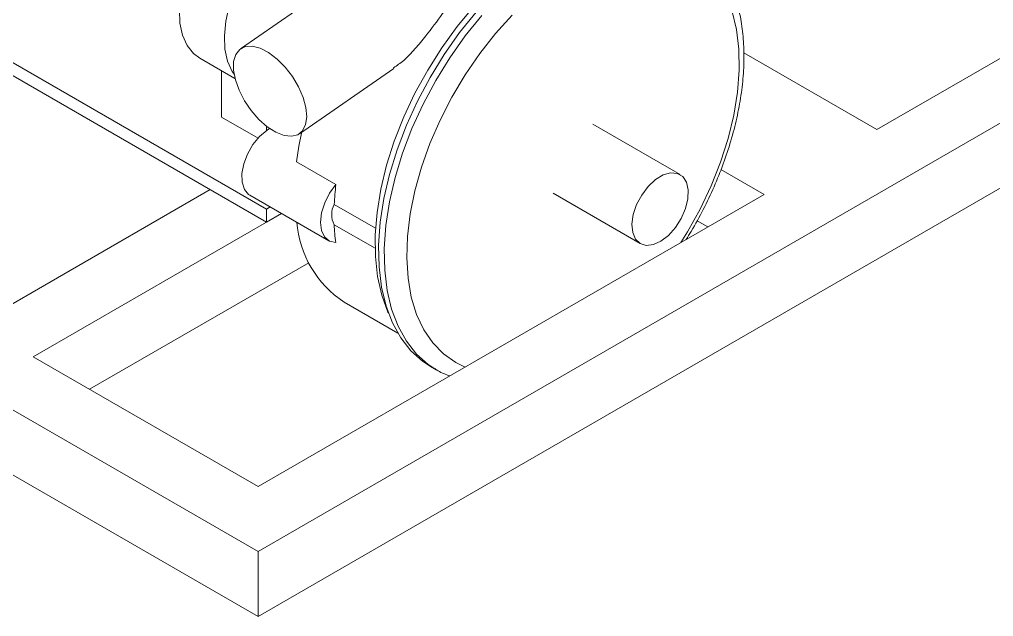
# Model space of a CAD drawing. Header units: millimetres. Extents: x 127 to 2222, y 23 to 864.
# Drawn here: x 734.9 to 796.1, y 116.2 to 153.8 of the extents above; entities that cross this region are included whole.
import ezdxf

# ---------------------------------------------------------------- set-up
doc = ezdxf.new("R2010")
doc.units = ezdxf.units.MM

msp = doc.modelspace()

# ---------------------------------------------------------------- linework, layer by layer
at = {"color": 7, "linetype": 'Continuous', "lineweight": 15}
for p, q in [((760.209, 159.828), (748.801, 151.931)), ((788.787, 146.846), (810.779, 159.541)), ((749.896, 120.313), (814.314, 157.5)), ((725.676, 156.132), (750.425, 141.845)), ((749.896, 116.23), (814.314, 153.418)), ((730.849, 152.329), (750.425, 141.028)), ((746.24, 151.333), (748.444, 150.06)), ((788.787, 146.846), (780.437, 151.667)), ((752.501, 146.586), (758.432, 150.692)), ((747.596, 147.628), (747.596, 150.549)), ((747.596, 147.628), (749.893, 146.302)), ((750.425, 146.784), (750.425, 147.057)), ((776.427, 144.018), (770.947, 147.181)), ((750.463, 146.81), (750.622, 146.912)), ((752.633, 146.615), (752.584, 146.644)), ((754.793, 143.387), (752.318, 144.816)), ((781.716, 142.764), (778.997, 144.334)), ((746.889, 143.069), (732.219, 134.6)), ((749.388, 142.715), (754.338, 139.858)), ((749.896, 124.395), (781.716, 142.764)), ((768.44, 142.838), (773.92, 139.674)), ((757.279, 140.646), (754.685, 142.143)), ((751.368, 141.572), (735.754, 132.559)), ((750.425, 141.845), (750.66, 141.981)), ((750.425, 141.845), (750.425, 141.028)), ((750.425, 141.028), (751.368, 141.572)), ((754.679, 140.866), (757.25, 139.382)), ((778.18, 140.723), (777.496, 141.118)), ((753.079, 138.477), (739.29, 130.518)), ((755.3, 135.999), (758.675, 134.051)), ((728.683, 132.559), (749.896, 120.313)), ((735.754, 132.559), (749.896, 124.395)), ((760.741, 131.951), (761.094, 131.747)), ((761.094, 131.747), (761.004, 131.8)), ((728.683, 128.476), (749.896, 116.23)), ((749.896, 120.313), (749.896, 116.23))]:
    msp.add_line(p, q, dxfattribs=at)
at = {"color": 7, "linetype": 'Continuous', "lineweight": 15, "flags": 128}
for points in [[(746.24, 151.333), (745.839, 151.633), (745.438, 152.137), (745.15, 152.775), (744.985, 153.528), (744.948, 154.375), (745.038, 155.291), (745.254, 156.249), (745.59, 157.221), (746.035, 158.18), (746.577, 159.096), (747.2, 159.945), (747.885, 160.701), (748.614, 161.342), (749.364, 161.849), (750.115, 162.208), (750.843, 162.408), (751.529, 162.444), (752.152, 162.315), (752.489, 162.158)], [(748.389, 150.319), (748.266, 150.504), (747.979, 151.142), (747.814, 151.895), (747.776, 152.742), (747.867, 153.658), (748.083, 154.616), (748.418, 155.588), (748.863, 156.547), (749.405, 157.464), (750.028, 158.312), (750.714, 159.068), (751.442, 159.709), (752.193, 160.216), (752.943, 160.575), (753.672, 160.776), (754.357, 160.812), (754.98, 160.682), (755.522, 160.391), (755.967, 159.946), (756.303, 159.361), (756.519, 158.653), (756.609, 157.842), (756.603, 157.332)], [(772.285, 159.91), (771.472, 159.79), (770.336, 159.485), (769.174, 159.021), (767.999, 158.403), (766.826, 157.64), (765.667, 156.738), (764.537, 155.71), (763.449, 154.567), (762.415, 153.323), (761.449, 151.991), (760.56, 150.589), (759.76, 149.132), (759.057, 147.637), (758.461, 146.123), (757.978, 144.606), (757.614, 143.104), (757.373, 141.636), (757.258, 140.218), (757.27, 138.867), (757.409, 137.599), (757.674, 136.429), (758.061, 135.37), (758.086, 135.314)], [(763.604, 154.226), (762.566, 152.939), (761.598, 151.568), (760.711, 150.129), (759.915, 148.638), (759.219, 147.112), (758.631, 145.569), (758.158, 144.027), (757.805, 142.503), (757.577, 141.015), (757.476, 139.58), (757.503, 138.214), (757.658, 136.933), (757.94, 135.753), (758.344, 134.685), (758.866, 133.744), (759.501, 132.939), (760.24, 132.279), (760.741, 131.951)], [(748.353, 150.585), (748.467, 149.971), (748.7, 149.318), (749.037, 148.662), (749.461, 148.038), (749.95, 147.48), (750.476, 147.018), (751.012, 146.676), (751.528, 146.474), (751.997, 146.422), (752.394, 146.523), (752.696, 146.771), (752.888, 147.154), (752.96, 147.649), (752.907, 148.232), (752.733, 148.87), (752.446, 149.529), (752.062, 150.173), (751.603, 150.768), (751.092, 151.282), (750.557, 151.686), (750.028, 151.96), (749.532, 152.088), (749.096, 152.063), (748.744, 151.888), (748.495, 151.57), (748.362, 151.128), (748.353, 150.585)], [(749.388, 142.715), (749.302, 142.772), (749.039, 143.086), (748.895, 143.533), (748.88, 144.081), (748.996, 144.687), (749.233, 145.308), (749.574, 145.897), (749.995, 146.41), (750.463, 146.81)], [(752.633, 146.615), (752.467, 145.794), (752.318, 144.816)], [(776.771, 141.879), (776.504, 141.26), (776.138, 140.685), (775.701, 140.196), (775.225, 139.829), (774.745, 139.612), (774.297, 139.56), (773.913, 139.678), (773.623, 139.957), (773.449, 140.376), (773.402, 140.904), (773.486, 141.502), (773.696, 142.125), (774.015, 142.728), (774.42, 143.265), (774.881, 143.697), (775.364, 143.992), (775.833, 144.128), (776.252, 144.094), (776.592, 143.894), (776.827, 143.542), (776.939, 143.064), (776.92, 142.496), (776.771, 141.879)], [(754.778, 139.741), (754.382, 139.834), (754.076, 140.092), (753.884, 140.495), (753.82, 141.012), (753.889, 141.605), (754.085, 142.23), (754.394, 142.839), (754.793, 143.387)]]:
    msp.add_lwpolyline(points, dxfattribs=at)
at = {"color": 8, "linetype": 'Continuous', "lineweight": 15, "flags": 128}
for points in [[(761.004, 131.8), (760.594, 132.075), (759.854, 132.735), (759.22, 133.54), (758.697, 134.481), (758.293, 135.549), (758.012, 136.729), (757.857, 138.01), (757.83, 139.376), (757.931, 140.811), (758.159, 142.299), (758.511, 143.823), (758.984, 145.365), (759.572, 146.908), (760.268, 148.434), (761.064, 149.925), (761.952, 151.364), (762.92, 152.735), (763.957, 154.022)], [(765.866, 154.034), (764.819, 152.876), (763.831, 151.621), (762.914, 150.287), (762.08, 148.888), (761.338, 147.442), (760.697, 145.967), (760.166, 144.48), (759.75, 142.999), (759.455, 141.543), (759.284, 140.129), (759.24, 138.775), (759.323, 137.495), (759.531, 136.308), (759.863, 135.225), (760.314, 134.262), (760.879, 133.429), (761.551, 132.736), (762.322, 132.193), (762.909, 131.907)], [(776.478, 139.74), (776.901, 140.425), (777.691, 141.849), (778.383, 143.312), (778.97, 144.796), (779.444, 146.282), (779.8, 147.752), (780.033, 149.189), (780.141, 150.576), (780.122, 151.895), (779.976, 153.13), (779.705, 154.267)]]:
    msp.add_lwpolyline(points, dxfattribs=at)
at = {"color": 7, "linetype": 'Continuous', "lineweight": 15}
for centre, radius, start, end in [((771.095, 141.343), 16.43, 172.85256, 177.20646), ((755.899, 141.5), 1.375, 152.08133, 207.44603), ((758.996, 141.582), 6.695, 184.81051, 236.4941), ((766.833, 141.361), 12.164, 182.33137, 187.65476)]:
    msp.add_arc(centre, radius, start, end, dxfattribs=at)
for points, knots in [([(758.409, 150.724), (758.627, 150.873), (759.111, 151.202), (759.772, 151.926), (760.598, 152.912), (761.515, 154.155), (762.579, 155.582), (763.72, 156.941), (765.097, 158.215), (766.773, 159.251), (768.537, 159.884), (770.114, 160.217), (771.372, 160.352), (771.931, 160.389), (772.186, 160.406)], [0, 0, 0, 0, 0.040058, 0.089086, 0.139424, 0.224742, 0.312188, 0.406903, 0.503361, 0.61853, 0.73748, 0.828522, 0.921515, 1, 1, 1, 1]), ([(776.799, 139.926), (776.91, 140.098), (777.304, 140.714), (777.899, 141.825), (778.576, 143.242), (779.155, 144.684), (779.634, 146.133), (780.008, 147.576), (780.273, 149.001), (780.424, 150.393), (780.46, 151.741), (780.368, 153.023), (780.238, 153.943), (780.101, 154.403), (780.076, 154.488)], [0, 0, 0, 0, 0.036642, 0.130372, 0.224126, 0.317931, 0.411824, 0.505843, 0.60002, 0.694384, 0.788939, 0.883662, 0.97844, 1, 1, 1, 1]), ([(761, 131.821), (761.072, 131.772), (761.363, 131.571), (761.697, 131.447), (761.949, 131.353)], [0, 0, 0, 0, 0.245057, 1, 1, 1, 1])]:
    msp.add_open_spline(points, degree=3, knots=knots, dxfattribs=at)

doc.saveas('drawing.dxf')
